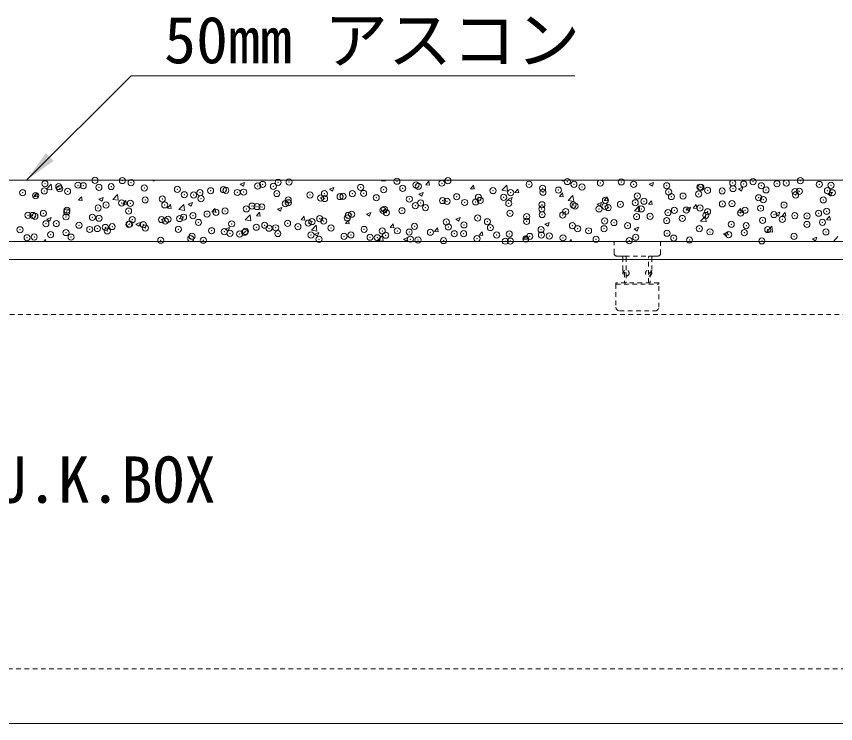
# Model space of a CAD drawing. Units: millimetres at full size; details may follow other scales. Extents: x -228 to 5022, y -597 to 6828.
# Drawn here: x 3482 to 4152, y 2468 to 3047 of the extents above; entities that cross this region are included whole.
import ezdxf
from ezdxf.enums import TextEntityAlignment as Align

# ---------------------------------------------------------------- set-up
doc = ezdxf.new("R2010")
doc.units = ezdxf.units.MM
doc.header["$LTSCALE"] = 10
doc.header["$PDMODE"] = 32
doc.header["$PDSIZE"] = 5
doc.linetypes.add('USER2', pattern=[0.675, 0.375, -0.3])
for name, color, linetype, lineweight in [('(0-0)', 2, 'USER2', 9), ('0_2', 7, 'Continuous', 9), ('寸法線', 7, 'Continuous', 13), ('本体', 2, 'Continuous', 9), ('ｲﾝｻｰﾄ', 3, 'USER2', 9), ('ﾊｯﾁﾝｸﾞ', 7, 'Continuous', 5)]:
    doc.layers.add(name, color=color, linetype=linetype, lineweight=lineweight)
doc.styles.add('ＭＳ ゴシック', font='')
doc.styles.get('ＭＳ ゴシック').set_extended_font_data('MS Gothic')

# ---------------------------------------------------------------- blocks, each defined once
blk = doc.blocks.new('filled_arrow')
at = {"color": 0, "linetype": 'Continuous', "lineweight": -2}
blk.add_solid([(7.5, 1.25), (0, 0), (7.5, -1.25)], dxfattribs=at)

msp = doc.modelspace()

# ---------------------------------------------------------------- linework, layer by layer
at = {"layer": '(0-0)'}
for p, q in [((2490.77, 2803.06), (4488.77, 2803.06)), ((2475.77, 2513.06), (4468.77, 2513.06))]:
    msp.add_line(p, q, dxfattribs=at)
at = {"layer": '0_2', "color": 2, "lineweight": 20}
msp.add_line((2489.77, 2913.06), (4488.77, 2913.06), dxfattribs=at)
at = {"layer": '寸法線', "lineweight": 9}
msp.add_lwpolyline([(3489.77, 2913.06), (3575.46, 2998.74), (3938.59, 2998.74)], dxfattribs=at)
at = {"layer": '本体', "lineweight": 18}
msp.add_line((2490.77, 2863.06), (4488.77, 2863.06), dxfattribs=at)
at = {"layer": '本体'}
for p, q in [((2490.77, 2848.09), (4488.77, 2848.09)), ((2490.77, 2468.06), (4488.77, 2468.06))]:
    msp.add_line(p, q, dxfattribs=at)
at = {"layer": 'ｲﾝｻｰﾄ'}
for p, q in [((3970.77, 2863.06), (3969.27, 2863.06)), ((3970.77, 2862.4), (3969.27, 2863.06)), ((3970.77, 2853.06), (3970.77, 2863.06)), ((3970.77, 2863.06), (4008.77, 2863.06)), ((4008.77, 2863.06), (4008.77, 2853.06)), ((4008.77, 2863.06), (4010.27, 2863.06)), ((4010.27, 2863.06), (4008.77, 2862.27)), ((3979.52, 2851.06), (3972.77, 2851.06)), ((3972.77, 2851.06), (3978.02, 2851.06)), ((3977.77, 2850.06), (3977.77, 2840.06)), ((3979.52, 2851.06), (4000.02, 2851.06)), ((3980.52, 2850.06), (3980.52, 2829.06)), ((3999.02, 2829.06), (3999.02, 2850.06)), ((4001.52, 2851.06), (4000.02, 2851.06)), ((4001.77, 2850.06), (4001.77, 2840.06)), ((4002.77, 2851.06), (4006.77, 2851.06)), ((3979.27, 2837.46), (3979.27, 2829.06)), ((4000.27, 2837.46), (4000.27, 2829.06)), ((3972.27, 2828.06), (3972.27, 2809.06)), ((4007.27, 2809.06), (4007.27, 2828.06)), ((3975.27, 2806.06), (4004.27, 2806.06))]:
    msp.add_line(p, q, dxfattribs=at)
msp.add_lwpolyline([(4007.27, 2829.06), (3972.27, 2829.06), (3972.27, 2828.06), (4007.27, 2828.06)], close=True, dxfattribs=at)
for centre, radius, start, end in [((3972.77, 2853.06), 2, 180, 270), ((3976.77, 2850.06), 1, 0, 90), ((3979.52, 2850.06), 1, 0, 90), ((4000.02, 2850.06), 1, 90, 180), ((4002.77, 2850.06), 1, 90, 180), ((4006.77, 2853.06), 2, 270, 0), ((3980.77, 2840.06), 3, 180, 265.23636), ((3998.77, 2840.06), 3, 274.78019, 0), ((3975.27, 2809.06), 3, 180, 270), ((4004.27, 2809.06), 3, 270, 0)]:
    msp.add_arc(centre, radius, start, end, dxfattribs=at)
for p in [(3980.52, 2837.06), (3999.02, 2837.06)]:
    msp.add_point(p, dxfattribs=at)
at = {"layer": 'ﾊｯﾁﾝｸﾞ'}
for p, q in [((3506.17, 2905.85), (3510.13, 2909.97)), ((3510.69, 2905.15), (3510.13, 2909.97)), ((3593.19, 2913.06), (3594.34, 2912.28)), ((3594.34, 2912.28), (3594.6, 2913.06)), ((3664.82, 2909.92), (3668.38, 2911.29)), ((3667.34, 2908.21), (3668.37, 2911.28)), ((3780.34, 2912.59), (3780.74, 2913.06)), ((3780.34, 2912.59), (3783.38, 2912.32)), ((3783.37, 2912.32), (3783.24, 2913.06)), ((3816.78, 2909.4), (3819.23, 2912.32)), ((3819.81, 2909.14), (3819.22, 2912.32)), ((3826.25, 2913.06), (3829.25, 2912.59)), ((3829.25, 2912.59), (3829.2, 2913.06)), ((3928.06, 2913.06), (3929.05, 2912.39)), ((3929.05, 2912.39), (3929.27, 2913.06)), ((3999.53, 2910.03), (4003.08, 2911.4)), ((3999.53, 2910.03), (4002.05, 2908.33)), ((4002.05, 2908.33), (4003.08, 2911.4)), ((3506.17, 2905.85), (3510.69, 2905.15)), ((3664.82, 2909.92), (3667.34, 2908.21)), ((3737.82, 2905.85), (3740.35, 2904.15)), ((3737.83, 2905.85), (3741.38, 2907.22)), ((3740.35, 2904.15), (3741.38, 2907.22)), ((3816.78, 2909.4), (3819.82, 2909.14)), ((3853.22, 2906.21), (3855.67, 2909.13)), ((3853.22, 2906.21), (3856.25, 2905.95)), ((3856.25, 2905.95), (3855.66, 2909.13)), ((3878.95, 2904.89), (3882.91, 2909.01)), ((3878.95, 2904.89), (3883.47, 2904.19)), ((3883.47, 2904.18), (3882.91, 2909.01)), ((3889.65, 2903.03), (3892.1, 2905.94)), ((3892.69, 2902.76), (3892.1, 2905.94)), ((4072.53, 2905.96), (4076.09, 2907.33)), ((4072.53, 2905.96), (4075.06, 2904.26)), ((4075.06, 2904.26), (4076.09, 2907.33)), ((4145.54, 2901.9), (4149.1, 2903.26)), ((4148.06, 2900.19), (4149.09, 2903.26)), ((3495.9, 2899.88), (3498.34, 2902.8)), ((3495.9, 2899.88), (3498.93, 2899.61)), ((3498.93, 2899.61), (3498.34, 2902.8)), ((3532.33, 2896.69), (3534.78, 2899.61)), ((3532.33, 2896.69), (3535.37, 2896.43)), ((3535.37, 2896.43), (3534.78, 2899.61)), ((3549.13, 2897.61), (3552.69, 2898.97)), ((3549.13, 2897.6), (3551.66, 2895.9)), ((3551.66, 2895.9), (3552.69, 2898.97)), ((3560.39, 2897.44), (3564.35, 2901.57)), ((3560.39, 2897.44), (3564.91, 2896.74)), ((3564.91, 2896.74), (3564.35, 2901.57)), ((3810.83, 2901.79), (3814.39, 2903.15)), ((3810.83, 2901.78), (3813.36, 2900.08)), ((3813.36, 2900.08), (3814.39, 2903.15)), ((3883.84, 2897.72), (3887.39, 2899.08)), ((3883.84, 2897.71), (3886.36, 2896.01)), ((3886.36, 2896.01), (3887.39, 2899.08)), ((3889.65, 2903.03), (3892.69, 2902.76)), ((3926.09, 2899.84), (3928.54, 2902.76)), ((3926.09, 2899.84), (3929.13, 2899.57)), ((3929.12, 2899.57), (3928.53, 2902.76)), ((3933.17, 2896.48), (3937.12, 2900.6)), ((3937.68, 2895.78), (3937.12, 2900.6)), ((3962.53, 2896.65), (3964.98, 2899.57)), ((3962.53, 2896.65), (3965.56, 2896.38)), ((3965.56, 2896.38), (3964.97, 2899.57)), ((4145.54, 2901.89), (4148.06, 2900.19)), ((3568.77, 2893.51), (3571.22, 2896.42)), ((3568.77, 2893.5), (3571.81, 2893.24)), ((3571.8, 2893.24), (3571.22, 2896.42)), ((3605.21, 2890.32), (3607.66, 2893.24)), ((3605.21, 2890.32), (3608.24, 2890.05)), ((3608.24, 2890.05), (3607.65, 2893.24)), ((3614.61, 2889.03), (3618.56, 2893.16)), ((3619.12, 2888.33), (3618.56, 2893.16)), ((3622.13, 2893.53), (3624.66, 2891.83)), ((3622.14, 2893.54), (3625.69, 2894.9)), ((3624.66, 2891.83), (3625.69, 2894.9)), ((3641.64, 2887.13), (3644.09, 2890.05)), ((3644.68, 2886.86), (3644.09, 2890.05)), ((3695.14, 2889.47), (3698.7, 2890.83)), ((3697.67, 2887.76), (3698.7, 2890.83)), ((3933.17, 2896.48), (3937.68, 2895.78)), ((3956.84, 2893.65), (3960.4, 2895.01)), ((3956.84, 2893.65), (3959.37, 2891.94)), ((3959.37, 2891.94), (3960.4, 2895.01)), ((3987.38, 2888.07), (3991.34, 2892.19)), ((3991.9, 2887.37), (3991.34, 2892.19)), ((3998.96, 2893.46), (4001.41, 2896.38)), ((3998.96, 2893.46), (4002, 2893.2)), ((4002, 2893.2), (4001.41, 2896.38)), ((4029.85, 2889.58), (4033.41, 2890.95)), ((4032.38, 2887.87), (4033.41, 2890.94)), ((4035.4, 2890.27), (4037.85, 2893.19)), ((4035.4, 2890.27), (4038.44, 2890.01)), ((4038.43, 2890.01), (4037.85, 2893.19)), ((4071.84, 2887.09), (4074.29, 2890.01)), ((4074.87, 2886.82), (4074.28, 2890)), ((3614.61, 2889.03), (3619.12, 2888.33)), ((3641.64, 2887.13), (3644.68, 2886.86)), ((3668.82, 2880.63), (3672.78, 2884.75)), ((3673.34, 2879.92), (3672.78, 2884.75)), ((3678.08, 2883.94), (3680.53, 2886.86)), ((3678.08, 2883.94), (3681.12, 2883.68)), ((3681.11, 2883.68), (3680.53, 2886.86)), ((3695.14, 2889.47), (3697.67, 2887.76)), ((3714.52, 2880.75), (3716.97, 2883.67)), ((3717.55, 2880.49), (3716.96, 2883.67)), ((3768.15, 2885.4), (3771.71, 2886.77)), ((3768.15, 2885.4), (3770.67, 2883.69)), ((3770.67, 2883.69), (3771.7, 2886.76)), ((3987.38, 2888.07), (3991.9, 2887.37)), ((4029.85, 2889.58), (4032.38, 2887.87)), ((4041.6, 2879.66), (4045.55, 2883.78)), ((4046.11, 2878.96), (4045.55, 2883.78)), ((4071.84, 2887.09), (4074.87, 2886.82)), ((4102.85, 2885.51), (4105.38, 2883.8)), ((4102.86, 2885.51), (4106.41, 2886.88)), ((4105.38, 2883.8), (4106.41, 2886.87)), ((4108.27, 2883.9), (4110.72, 2886.82)), ((4108.27, 2883.9), (4111.31, 2883.63)), ((4111.31, 2883.63), (4110.72, 2886.82)), ((4144.71, 2880.71), (4147.16, 2883.63)), ((4147.74, 2880.44), (4147.16, 2883.63)), ((3506.44, 2881.22), (3508.97, 2879.51)), ((3506.45, 2881.22), (3510, 2882.59)), ((3508.97, 2879.51), (3510, 2882.58)), ((3579.45, 2877.15), (3583.01, 2878.52)), ((3579.45, 2877.15), (3581.98, 2875.45)), ((3581.98, 2875.45), (3583.01, 2878.52)), ((3668.82, 2880.63), (3673.34, 2879.93)), ((3714.52, 2880.75), (3717.55, 2880.49)), ((3750.95, 2877.57), (3753.4, 2880.48)), ((3750.95, 2877.57), (3753.99, 2877.3)), ((3753.99, 2877.3), (3753.4, 2880.48)), ((3787.39, 2874.38), (3789.84, 2877.3)), ((3790.42, 2874.11), (3789.84, 2877.3)), ((3841.15, 2881.33), (3844.71, 2882.7)), ((3841.15, 2881.33), (3843.68, 2879.62)), ((3843.68, 2879.62), (3844.71, 2882.69)), ((3914.16, 2877.26), (3917.72, 2878.63)), ((3914.16, 2877.26), (3916.69, 2875.56)), ((3916.69, 2875.56), (3917.72, 2878.63)), ((4041.6, 2879.66), (4046.11, 2878.96)), ((4144.71, 2880.71), (4147.75, 2880.45)), ((3652.46, 2873.08), (3656.02, 2874.45)), ((3652.46, 2873.08), (3654.98, 2871.38)), ((3654.98, 2871.38), (3656.01, 2874.45)), ((3723.04, 2872.22), (3726.99, 2876.34)), ((3723.04, 2872.22), (3727.55, 2871.52)), ((3725.46, 2869.02), (3729.02, 2870.38)), ((3727.55, 2871.52), (3726.99, 2876.34)), ((3727.99, 2867.31), (3729.02, 2870.38)), ((3787.39, 2874.38), (3790.43, 2874.11)), ((3823.83, 2871.19), (3826.28, 2874.11)), ((3823.83, 2871.19), (3826.86, 2870.92)), ((3826.86, 2870.92), (3826.27, 2874.11)), ((3860.27, 2868), (3862.71, 2870.92)), ((3863.3, 2867.74), (3862.71, 2870.92)), ((3987.17, 2873.2), (3990.72, 2874.56)), ((3987.17, 2873.19), (3989.69, 2871.49)), ((3989.69, 2871.49), (3990.72, 2874.56)), ((4060.17, 2869.13), (4063.73, 2870.49)), ((4062.7, 2867.42), (4063.73, 2870.49)), ((4095.81, 2871.25), (4099.77, 2875.38)), ((4095.81, 2871.25), (4100.33, 2870.55)), ((4100.33, 2870.55), (4099.77, 2875.37)), ((3504.11, 2863.06), (3505.39, 2864.59)), ((3505.67, 2863.06), (3505.39, 2864.59)), ((3725.46, 2869.01), (3727.99, 2867.31)), ((3777.25, 2863.81), (3781.21, 2867.93)), ((3777.25, 2863.81), (3781.77, 2863.11)), ((3781.77, 2863.11), (3781.21, 2867.93)), ((3798.47, 2864.95), (3802.03, 2866.31)), ((3798.47, 2864.94), (3801, 2863.24)), ((3801, 2863.24), (3802.03, 2866.31)), ((3860.27, 2868), (3863.3, 2867.74)), ((3896.7, 2864.81), (3899.15, 2867.73)), ((3896.7, 2864.81), (3899.74, 2864.55)), ((3899.73, 2864.55), (3899.15, 2867.73)), ((3934.34, 2863.06), (3935.59, 2864.55)), ((3935.86, 2863.06), (3935.58, 2864.54)), ((4060.17, 2869.12), (4062.7, 2867.42)), ((4133.18, 2865.06), (4136.74, 2866.42)), ((4133.18, 2865.06), (4135.7, 2863.35)), ((4135.7, 2863.35), (4136.73, 2866.42)), ((4150.24, 2863.06), (4153.99, 2866.97))]:
    msp.add_line(p, q, dxfattribs=at)
for p in [(3504.9, 2910.23), (3516.26, 2907.97), (3532.02, 2909.08), (3536.3, 2908.63), (3545.88, 2913.05), (3559.14, 2907.94), (3568.38, 2912.86), (3575.49, 2911.13), (3679.08, 2908.43), (3683.09, 2909.68), (3691.91, 2908.17), (3695.81, 2911.36), (3704.74, 2911.68), (3792.96, 2912.27), (3808.63, 2909.22), (3810.53, 2908.18), (3829.77, 2910.71), (3834.72, 2912.79), (3901.24, 2909.75), (3932.49, 2912.04), (3937.89, 2909.77), (3944.48, 2907.54), (3959.61, 2910.9), (3976.56, 2911.76), (3986.73, 2909.75), (4013.85, 2908.61), (4040.97, 2907.46), (4067.86, 2910.89), (4076.9, 2909.95), (4084.49, 2911.99), (4091.28, 2908.59), (4104, 2910.26), (4111.61, 2910.85), (4123.24, 2912.8), (4138.73, 2909.7), (4148.32, 2908.97), (3486.63, 2902.88), (3504.34, 2904.42), (3517.06, 2906.1), (3523.44, 2904.07), (3549.1, 2907.32), (3586.26, 2906.79), (3613.38, 2905.65), (3619.05, 2901.25), (3626.61, 2901.04), (3631.77, 2902.92), (3640.49, 2904.5), (3651.01, 2905.46), (3653, 2904.85), (3662.29, 2903.09), (3667.61, 2903.36), (3694.73, 2902.21), (3721.85, 2901.06), (3733.71, 2902.1), (3756.59, 2902.16), (3763.34, 2907.19), (3765.73, 2902.28), (3782.25, 2905.41), (3797.81, 2906.51), (3871.62, 2904.67), (3886.14, 2902.94), (3912.23, 2906.52), (3912.52, 2903.33), (3925.24, 2905.01), (4015.39, 2903.5), (4039.96, 2901.83), (4041.78, 2907.31), (4047.27, 2904.87), (4059.2, 2904.37), (4068.08, 2906.31), (4095.2, 2905.17), (4118.7, 2903.88), (4119.29, 2901.04), (4122.32, 2904.02), (4145.37, 2904.61), (4149.44, 2902.88), (3497.36, 2900.49), (3567.73, 2894.49), (3574.87, 2894.22), (3586.97, 2897.03), (3600.95, 2897.79), (3632.66, 2898), (3704.09, 2897.02), (3704.12, 2894.77), (3730.51, 2898.58), (3733.77, 2898.08), (3746.49, 2899.75), (3748.97, 2899.92), (3776.09, 2898.77), (3803.2, 2897.63), (3812.36, 2894.49), (3830.32, 2896.48), (3834.1, 2895.88), (3841.99, 2899.58), (3848.48, 2894.9), (3857.44, 2895.34), (3859.76, 2899.14), (3861.2, 2896.58), (3880.44, 2899.11), (3884.56, 2894.19), (3963.65, 2896.67), (3988.02, 2894.7), (3989.73, 2900.25), (3995.16, 2895.93), (4017.65, 2899.78), (4027.24, 2900.16), (4089.07, 2898.8), (4092.9, 2897.23), (4141.95, 2896.98), (3522.93, 2888.6), (3548.49, 2890.41), (3555.01, 2892.82), (3573.41, 2887.83), (3603.04, 2892.91), (3652.38, 2887.94), (3669.73, 2889.65), (3674.46, 2891.93), (3678.46, 2891.52), (3682.45, 2891.32), (3701.69, 2893.85), (3781.63, 2888.5), (3782.74, 2889.41), (3797.16, 2888.15), (3808.02, 2892.31), (3816.4, 2890.68), (3911.61, 2889.61), (3911.68, 2893.04), (3931.12, 2887.5), (3937.27, 2892.86), (3938.79, 2891.9), (3958.4, 2889.61), (3963.2, 2891.73), (3965.91, 2890.75), (3975.92, 2893.4), (3993.03, 2889.61), (4020.15, 2888.46), (4029.82, 2888.63), (4041.16, 2890.4), (4047.27, 2887.32), (4059.45, 2893.71), (4067.24, 2893.98), (4077.92, 2888.55), (4090.63, 2890.23), (4109.87, 2892.76), (4144.75, 2887.7), (3490.98, 2884.39), (3495.01, 2884.27), (3496.74, 2883.58), (3503.69, 2886.06), (3522.13, 2883.13), (3522.83, 2887.15), (3543.78, 2882.74), (3549.25, 2881.98), (3576.37, 2880.83), (3600.34, 2880.88), (3605.69, 2881.21), (3615.21, 2881.76), (3618.41, 2882.89), (3626, 2884.13), (3637.65, 2885.42), (3644.83, 2886.85), (3729.89, 2881.67), (3752.36, 2882.25), (3753.11, 2884.32), (3755.97, 2885.25), (3784.45, 2886.47), (3859.14, 2882.23), (3885.53, 2886.03), (3899.16, 2883.3), (3911.88, 2884.97), (3928.77, 2884.53), (3989.12, 2883.34), (4000.19, 2883.54), (4014.78, 2886.59), (4026.59, 2881.8), (4045.83, 2884.33), (4074.38, 2886.17), (4101.5, 2885.02), (4108.47, 2881.02), (4118.67, 2884.13), (4128.62, 2883.88), (4138.1, 2886.11), (3505.72, 2877.45), (3514.16, 2877.66), (3532.84, 2876.3), (3554.37, 2874.46), (3559.96, 2875.16), (3573.61, 2876.99), (3574.25, 2877.3), (3585.58, 2876.68), (3587.08, 2874.01), (3603.48, 2879.69), (3630.6, 2878.54), (3657.72, 2877.4), (3677.85, 2874.61), (3684.84, 2876.25), (3693.86, 2874.15), (3703.5, 2877.86), (3711.96, 2875.11), (3720.41, 2878.04), (3723.49, 2879.24), (3733.12, 2879.71), (3739.07, 2873.96), (3807.4, 2875.4), (3833.48, 2878.97), (3835.12, 2874.87), (3847.84, 2876.54), (3867.08, 2879.07), (3869.52, 2874.36), (3899.14, 2879.44), (3936.65, 2875.95), (3963.03, 2879.76), (3970.57, 2878.46), (3981.79, 2875.9), (4013.88, 2880.12), (4066.63, 2877.06), (4078.85, 2875.94), (4092.29, 2880.32), (4128.59, 2876.95), (4141.31, 2878.62), (3484.53, 2872.57), (3509.57, 2868.56), (3522.21, 2870.24), (3541.65, 2872.78), (3547.87, 2873.5), (3555.96, 2871.59), (3614.2, 2872.87), (3625.38, 2867.22), (3641.31, 2871.72), (3651.76, 2871.03), (3656.37, 2869.61), (3664.23, 2869.07), (3668.43, 2870.57), (3669.08, 2871.28), (3688.32, 2873.82), (3695.55, 2869.43), (3722.67, 2868.28), (3755.35, 2868.34), (3766.19, 2872.81), (3781.01, 2871.59), (3783.8, 2868.11), (3793.31, 2871.67), (3803.04, 2870.64), (3820.43, 2870.52), (3839.89, 2869.27), (3847.55, 2869.38), (3874.67, 2868.23), (3884.91, 2869.12), (3910.99, 2872.7), (3911.32, 2868.29), (3917.75, 2867.47), (3940.94, 2873.37), (3949.84, 2871.69), (3962.55, 2873.37), (4014.16, 2869.68), (4040.54, 2873.49), (4049.22, 2870.85), (4064.55, 2868.52), (4077.27, 2870.19), (4096.51, 2872.72), (4118.05, 2867.21), (4144.14, 2870.79), (3490.33, 2866.03), (3496.13, 2866.67), (3526.33, 2866.51), (3599.72, 2863.97), (3624.28, 2865.39), (3634.61, 2863.98), (3729.27, 2864.76), (3749.79, 2867.14), (3771.08, 2866.43), (3776.9, 2865.99), (3804.02, 2864.84), (3810.27, 2864.18), (3831.14, 2863.7), (3858.52, 2865.31), (3881.69, 2863.2), (3885.8, 2863.26), (3898.51, 2864.93), (3901.78, 2867.09), (3928.9, 2865.94), (3956.02, 2864.79), (3983.14, 2863.65), (3988.5, 2866.43), (4019.59, 2865.76), (4032.47, 2864.29), (4091.67, 2863.41)]:
    msp.add_point(p, dxfattribs=at)

# ---------------------------------------------------------------- block references
at = {"layer": '寸法線', "lineweight": 9, "xscale": 3.6, "yscale": 3.6, "rotation": 45}
msp.add_blockref('filled_arrow', (3489.77, 2913.06), dxfattribs=at)

# ---------------------------------------------------------------- texts
at = {"layer": '0_2', "style": 'ＭＳ ゴシック'}
msp.add_text('xt12;U.K.BOX', height=37.98, dxfattribs=at).set_placement((3489.77, 2667.91), align=Align.MIDDLE_CENTER)
at = {"layer": '寸法線', "style": 'ＭＳ ゴシック'}
msp.add_text('50mm アスコン', height=38.45, dxfattribs=at).set_placement((3602.46, 3047.34), align=Align.TOP_LEFT)

doc.saveas('drawing.dxf')
